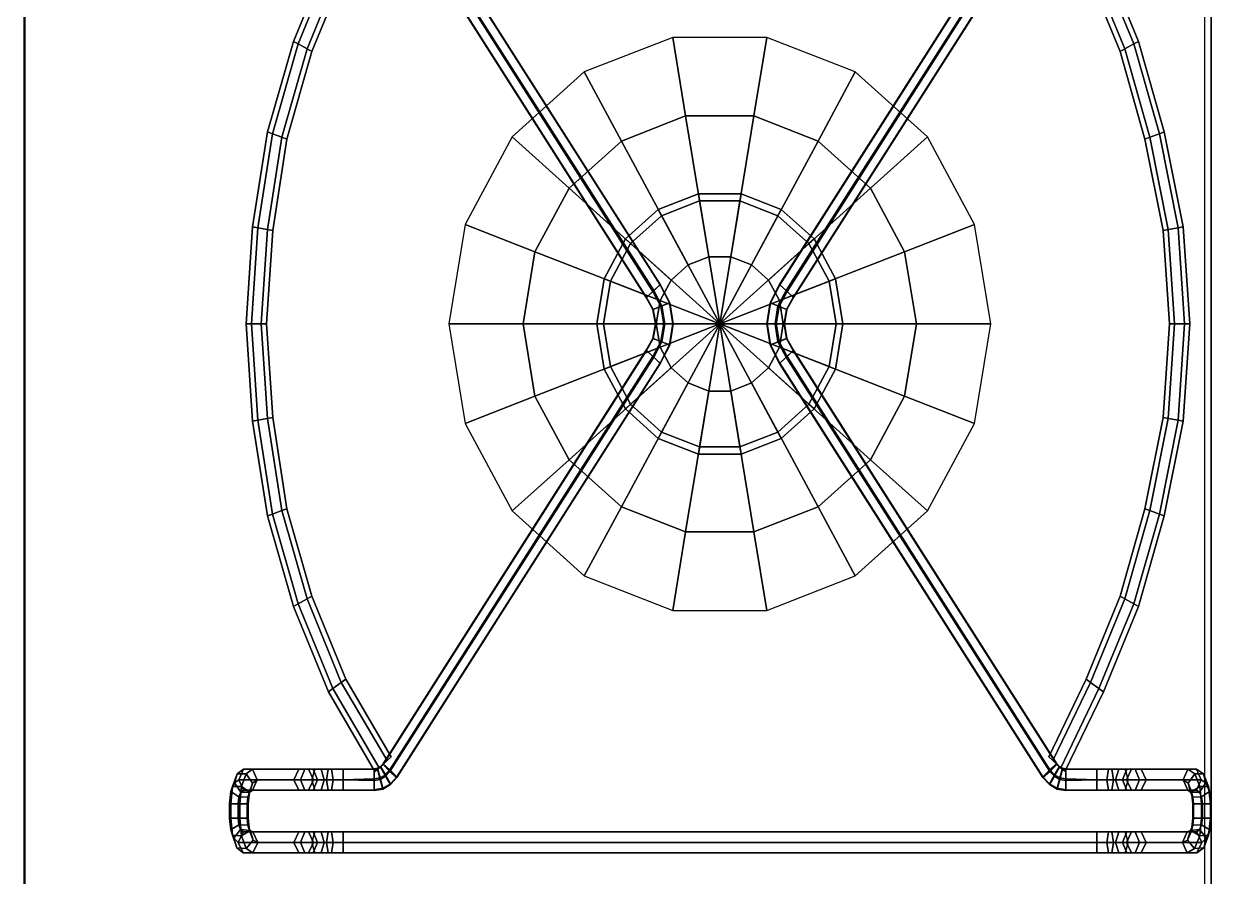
# Model space of a CAD drawing. Extents: x 126968 to 132038, y -1805 to 3860.
# Drawn here: x 129451.51 to 129476.88, y 2818.98 to 2836.94 of the extents above; entities that cross this region are included whole.
import ezdxf

# ---------------------------------------------------------------- set-up
doc = ezdxf.new("R2010")
doc.units = 0
doc.header["$MEASUREMENT"] = 0
doc.layers.get('0').update_dxf_attribs({"linetype": 'CONTINUOUS'})

msp = doc.modelspace()

# ---------------------------------------------------------------- meshes
mesh = msp.add_polyface()
corners = [(129520.072, 2784.392, 1.328), (129520.9, 2784.462, 1.345), (129521.742, 2784.684, 1.402), (129522.529, 2785.066, 1.499), (129523.191, 2785.591, 1.632), (129523.674, 2786.214, 1.79), (129523.955, 2786.88, 1.959), (129524.042, 2787.536, 2.125), (129520.072, 2784.392, 0.53), (129520.9, 2784.462, 0.548), (129521.742, 2784.684, 0.604), (129522.529, 2785.066, 0.701), (129523.191, 2785.591, 0.834), (129523.674, 2786.214, 0.992), (129523.955, 2786.88, 1.162), (129524.042, 2787.536, 1.328), (129524.042, 2843.577, 3.621), (129523.955, 2844.233, 3.621), (129523.674, 2844.899, 3.621), (129523.191, 2845.522, 3.621), (129522.529, 2846.047, 3.621), (129521.742, 2846.429, 3.621), (129520.9, 2846.651, 3.621), (129520.072, 2846.721, 3.621), (129524.042, 2843.577, 2.823), (129523.955, 2844.233, 2.823), (129523.674, 2844.899, 2.823), (129523.191, 2845.522, 2.823), (129522.529, 2846.047, 2.823), (129521.742, 2846.429, 2.823), (129520.9, 2846.651, 2.823), (129520.072, 2846.721, 2.823), (129455.482, 2846.721, 3.621), (129454.654, 2846.651, 3.621), (129453.812, 2846.429, 3.621), (129453.025, 2846.047, 3.621), (129452.363, 2845.522, 3.621), (129451.88, 2844.899, 3.621), (129451.599, 2844.233, 3.621), (129451.512, 2843.577, 3.621), (129455.482, 2846.721, 2.823), (129454.654, 2846.651, 2.823), (129453.812, 2846.429, 2.823), (129453.025, 2846.047, 2.823), (129452.363, 2845.522, 2.823), (129451.88, 2844.899, 2.823), (129451.599, 2844.233, 2.823), (129451.512, 2843.577, 2.823), (129451.512, 2787.536, 1.328), (129451.599, 2786.88, 1.162), (129451.88, 2786.214, 0.992), (129452.363, 2785.591, 0.834), (129453.025, 2785.066, 0.701), (129453.812, 2784.684, 0.604), (129454.654, 2784.462, 0.548), (129455.482, 2784.392, 0.53), (129451.512, 2787.536, 2.125), (129451.599, 2786.88, 1.959), (129451.88, 2786.214, 1.79), (129452.363, 2785.591, 1.632), (129453.025, 2785.066, 1.499), (129453.812, 2784.684, 1.402), (129454.654, 2784.462, 1.345), (129455.482, 2784.392, 1.328), (129524.042, 2787.536, 2.125), (129524.042, 2792.651, 2.859), (129524.042, 2799.457, 3.399), (129524.042, 2807.952, 3.745), (129524.042, 2818.138, 3.898), (129524.042, 2830.012, 3.856), (129524.042, 2843.577, 3.621), (129524.042, 2787.536, 1.328), (129524.042, 2792.651, 2.062), (129524.042, 2799.457, 2.602), (129524.042, 2807.952, 2.948), (129524.042, 2818.138, 3.1), (129524.042, 2830.012, 3.059), (129524.042, 2843.577, 2.823), (129451.512, 2787.536, 2.125), (129451.512, 2792.651, 2.859), (129451.512, 2799.457, 3.399), (129451.512, 2807.952, 3.745), (129451.512, 2818.138, 3.898), (129451.512, 2830.012, 3.856), (129451.512, 2843.577, 3.621), (129451.512, 2787.536, 1.328), (129451.512, 2792.651, 2.062), (129451.512, 2799.457, 2.602), (129451.512, 2807.952, 2.948), (129451.512, 2818.138, 3.1), (129451.512, 2830.012, 3.059), (129451.512, 2843.577, 2.823), (129455.482, 2784.392, 1.328), (129520.072, 2784.392, 1.328), (129455.482, 2784.392, 0.53), (129520.072, 2784.392, 0.53), (129520.072, 2846.721, 3.621), (129455.482, 2846.721, 3.621), (129520.072, 2846.721, 2.823), (129455.482, 2846.721, 2.823)]
mesh.append_faces([[corners[k] for k in face] for face in [(0, 8, 9, 1), (1, 9, 10, 2), (2, 10, 11, 3), (3, 11, 12, 4), (4, 12, 13, 5), (5, 13, 14, 6), (6, 14, 15, 7), (16, 24, 25, 17), (17, 25, 26, 18), (18, 26, 27, 19), (19, 27, 28, 20), (20, 28, 29, 21), (21, 29, 30, 22), (22, 30, 31, 23), (32, 40, 41, 33), (33, 41, 42, 34), (34, 42, 43, 35), (35, 43, 44, 36), (36, 44, 45, 37), (37, 45, 46, 38), (38, 46, 47, 39), (48, 49, 57, 56), (49, 50, 58, 57), (50, 51, 59, 58), (51, 52, 60, 59), (52, 53, 61, 60), (53, 54, 62, 61), (54, 55, 63, 62), (64, 71, 72, 65), (65, 72, 73, 66), (66, 73, 74, 67), (67, 74, 75, 68), (68, 75, 76, 69), (69, 76, 77, 70), (78, 79, 86, 85), (79, 80, 87, 86), (80, 81, 88, 87), (81, 82, 89, 88), (82, 83, 90, 89), (83, 84, 91, 90), (92, 94, 95, 93), (96, 98, 99, 97)]])
mesh = msp.add_polyface()
corners = [(129520.072, 2784.403, 1.328), (129520.898, 2784.471, 1.345), (129521.736, 2784.693, 1.402), (129522.521, 2785.074, 1.499), (129523.181, 2785.597, 1.632), (129523.663, 2786.218, 1.79), (129523.943, 2786.882, 1.959), (129524.03, 2787.536, 2.125), (129520.072, 2784.403, 0.53), (129520.898, 2784.471, 0.548), (129521.736, 2784.693, 0.604), (129522.521, 2785.074, 0.701), (129523.181, 2785.597, 0.834), (129523.663, 2786.218, 0.992), (129523.943, 2786.882, 1.162), (129524.03, 2787.536, 1.328), (129524.03, 2843.577, 3.621), (129523.943, 2844.231, 3.621), (129523.663, 2844.895, 3.621), (129523.181, 2845.516, 3.621), (129522.521, 2846.039, 3.621), (129521.736, 2846.42, 3.621), (129520.898, 2846.642, 3.621), (129520.072, 2846.71, 3.621), (129524.03, 2843.577, 2.823), (129523.943, 2844.231, 2.823), (129523.663, 2844.895, 2.823), (129523.181, 2845.516, 2.823), (129522.521, 2846.039, 2.823), (129521.736, 2846.42, 2.823), (129520.898, 2846.642, 2.823), (129520.072, 2846.71, 2.823), (129455.482, 2846.71, 3.621), (129454.656, 2846.642, 3.621), (129453.818, 2846.42, 3.621), (129453.033, 2846.039, 3.621), (129452.373, 2845.516, 3.621), (129451.891, 2844.895, 3.621), (129451.611, 2844.231, 3.621), (129451.524, 2843.577, 3.621), (129455.482, 2846.71, 2.823), (129454.656, 2846.642, 2.823), (129453.818, 2846.42, 2.823), (129453.033, 2846.039, 2.823), (129452.373, 2845.516, 2.823), (129451.891, 2844.895, 2.823), (129451.611, 2844.231, 2.823), (129451.524, 2843.577, 2.823), (129451.524, 2787.536, 1.328), (129451.611, 2786.882, 1.162), (129451.891, 2786.218, 0.992), (129452.373, 2785.597, 0.834), (129453.033, 2785.074, 0.701), (129453.818, 2784.693, 0.604), (129454.656, 2784.471, 0.548), (129455.482, 2784.403, 0.53), (129451.524, 2787.536, 2.125), (129451.611, 2786.882, 1.959), (129451.891, 2786.218, 1.79), (129452.373, 2785.597, 1.632), (129453.033, 2785.074, 1.499), (129453.818, 2784.693, 1.402), (129454.656, 2784.471, 1.345), (129455.482, 2784.403, 1.328), (129524.03, 2787.536, 2.125), (129524.03, 2792.651, 2.859), (129524.03, 2799.457, 3.399), (129524.03, 2807.952, 3.745), (129524.03, 2818.138, 3.898), (129524.03, 2830.012, 3.856), (129524.03, 2843.577, 3.621), (129524.03, 2787.536, 1.328), (129524.03, 2792.651, 2.062), (129524.03, 2799.457, 2.602), (129524.03, 2807.952, 2.948), (129524.03, 2818.138, 3.1), (129524.03, 2830.012, 3.059), (129524.03, 2843.577, 2.823), (129451.524, 2787.536, 2.125), (129451.524, 2792.651, 2.859), (129451.524, 2799.457, 3.399), (129451.524, 2807.952, 3.745), (129451.524, 2818.138, 3.898), (129451.524, 2830.012, 3.856), (129451.524, 2843.577, 3.621), (129451.524, 2787.536, 1.328), (129451.524, 2792.651, 2.062), (129451.524, 2799.457, 2.602), (129451.524, 2807.952, 2.948), (129451.524, 2818.138, 3.1), (129451.524, 2830.012, 3.059), (129451.524, 2843.577, 2.823), (129455.482, 2784.403, 1.328), (129520.072, 2784.403, 1.328), (129455.482, 2784.403, 0.53), (129520.072, 2784.403, 0.53), (129520.072, 2846.71, 3.621), (129455.482, 2846.71, 3.621), (129520.072, 2846.71, 2.823), (129455.482, 2846.71, 2.823)]
mesh.append_faces([[corners[k] for k in face] for face in [(0, 8, 9, 1), (1, 9, 10, 2), (2, 10, 11, 3), (3, 11, 12, 4), (4, 12, 13, 5), (5, 13, 14, 6), (6, 14, 15, 7), (16, 24, 25, 17), (17, 25, 26, 18), (18, 26, 27, 19), (19, 27, 28, 20), (20, 28, 29, 21), (21, 29, 30, 22), (22, 30, 31, 23), (32, 40, 41, 33), (33, 41, 42, 34), (34, 42, 43, 35), (35, 43, 44, 36), (36, 44, 45, 37), (37, 45, 46, 38), (38, 46, 47, 39), (48, 49, 57, 56), (49, 50, 58, 57), (50, 51, 59, 58), (51, 52, 60, 59), (52, 53, 61, 60), (53, 54, 62, 61), (54, 55, 63, 62), (64, 71, 72, 65), (65, 72, 73, 66), (66, 73, 74, 67), (67, 74, 75, 68), (68, 75, 76, 69), (69, 76, 77, 70), (78, 79, 86, 85), (79, 80, 87, 86), (80, 81, 88, 87), (81, 82, 89, 88), (82, 83, 90, 89), (83, 84, 91, 90), (92, 94, 95, 93), (96, 98, 99, 97)]])
mesh = msp.add_polyface()
corners = [(129478.8, 2840.777, -2.634), (129478.8, 2796.661, -2.634), (129478.727, 2841.484, -2.485), (129478.727, 2841.484, -2.485), (129478.727, 2795.953, -2.485), (129478.727, 2795.953, -2.485), (129477.841, 2842.067, -2.063), (129477.841, 2842.067, -2.063), (129477.841, 2795.371, -2.21), (129477.841, 2795.371, -2.21), (129477.841, 2842.422, -1.444), (129477.841, 2842.422, -1.444), (129477.841, 2795.015, -1.444), (129477.841, 2795.015, -1.444), (129477.182, 2842.422, -1.444), (129477.182, 2842.422, -1.444), (129477.182, 2795.015, -1.444), (129477.182, 2795.015, -1.444), (129477.181, 2842.067, -2.063), (129477.181, 2842.067, -2.063), (129477.181, 2795.371, -2.196), (129477.181, 2795.371, -2.196), (129476.508, 2841.484, -2.485), (129476.508, 2841.484, -2.485), (129476.508, 2795.953, -2.485), (129476.508, 2795.953, -2.485), (129476.367, 2840.777, -2.634), (129476.367, 2796.661, -2.634)]
mesh.append_faces([[corners[k] for k in face] for face in [(14, 16, 13, 11), (26, 27, 25, 23), (1, 0, 2, 4), (22, 24, 20, 18), (5, 3, 7, 9), (19, 21, 17, 15), (8, 6, 10, 12)]])
mesh = msp.add_polyface()
corners = [(129459.071, 2839.904, 1.257), (129464.621, 2831.186, 1.258), (129464.615, 2831.18, 1.51), (129459.071, 2839.888, 1.5), (129464.753, 2831.31, 1.641), (129459.217, 2840.017, 1.641), (129464.904, 2831.452, 1.526), (129459.363, 2840.163, 1.528), (129464.91, 2831.458, 1.274), (129459.363, 2840.178, 1.284), (129464.772, 2831.328, 1.143), (129459.217, 2840.049, 1.144), (129464.814, 2830.626, 1.258), (129464.762, 2830.933, 1.258), (129464.944, 2831.005, 1.143), (129465.006, 2830.626, 1.143), (129464.805, 2830.626, 1.51), (129464.754, 2830.93, 1.51), (129464.982, 2830.626, 1.641), (129464.922, 2830.996, 1.641), (129465.174, 2830.626, 1.526), (129465.104, 2831.069, 1.526), (129465.182, 2830.626, 1.274), (129465.112, 2831.072, 1.274), (129456.188, 2830.626, 1.379), (129456.325, 2832.673, 1.379), (129456.433, 2832.653, 1.161), (129456.297, 2830.626, 1.161), (129456.639, 2832.614, 1.161), (129456.507, 2830.626, 1.161), (129456.747, 2832.594, 1.379), (129456.616, 2830.626, 1.379), (129456.639, 2832.614, 1.596), (129456.507, 2830.626, 1.596), (129456.433, 2832.653, 1.596), (129456.297, 2830.626, 1.596), (129456.325, 2832.673, 1.379), (129456.188, 2830.626, 1.379), (129456.637, 2834.67, 1.379), (129456.741, 2834.631, 1.161), (129456.941, 2834.557, 1.161), (129457.045, 2834.518, 1.379), (129456.941, 2834.557, 1.596), (129456.741, 2834.631, 1.596), (129456.637, 2834.67, 1.379), (129457.182, 2836.577, 1.379), (129457.281, 2836.522, 1.161), (129457.47, 2836.417, 1.161), (129457.569, 2836.362, 1.379), (129457.47, 2836.417, 1.596), (129457.281, 2836.522, 1.596), (129457.182, 2836.577, 1.379), (129457.92, 2838.373, 1.379), (129458.013, 2838.305, 1.161), (129458.191, 2838.175, 1.161), (129458.284, 2838.106, 1.379), (129458.191, 2838.175, 1.596), (129458.013, 2838.305, 1.596), (129457.92, 2838.373, 1.379), (129459.154, 2839.821, 1.161), (129459.241, 2839.742, 1.379), (129459.154, 2839.821, 1.596)]
mesh.append_faces([[corners[k] for k in face] for face in [(0, 1, 2, 3), (3, 2, 4, 5), (5, 4, 6, 7), (7, 6, 8, 9), (9, 8, 10, 11), (11, 10, 1, 0), (12, 13, 14, 15), (13, 1, 10, 14), (16, 17, 13, 12), (17, 2, 1, 13), (18, 19, 17, 16), (19, 4, 2, 17), (20, 21, 19, 18), (21, 6, 4, 19), (22, 23, 21, 20), (23, 8, 6, 21), (15, 14, 23, 22), (14, 10, 8, 23), (24, 25, 26, 27), (27, 26, 28, 29), (29, 28, 30, 31), (31, 30, 32, 33), (33, 32, 34, 35), (35, 34, 36, 37), (25, 38, 39, 26), (26, 39, 40, 28), (28, 40, 41, 30), (30, 41, 42, 32), (32, 42, 43, 34), (34, 43, 44, 36), (38, 45, 46, 39), (39, 46, 47, 40), (40, 47, 48, 41), (41, 48, 49, 42), (42, 49, 50, 43), (43, 50, 51, 44), (45, 52, 53, 46), (46, 53, 54, 47), (47, 54, 55, 48), (48, 55, 56, 49), (49, 56, 57, 50), (50, 57, 58, 51), (54, 59, 60, 55), (55, 60, 61, 56)]])
mesh = msp.add_polyface()
corners = [(129473.261, 2839.904, 1.257), (129473.261, 2839.888, 1.5), (129467.717, 2831.18, 1.51), (129467.71, 2831.186, 1.258), (129473.114, 2840.017, 1.641), (129467.578, 2831.31, 1.641), (129472.968, 2840.163, 1.528), (129467.428, 2831.452, 1.526), (129472.968, 2840.178, 1.284), (129467.421, 2831.458, 1.274), (129473.114, 2840.049, 1.144), (129467.56, 2831.328, 1.143), (129467.518, 2830.626, 1.258), (129467.326, 2830.626, 1.143), (129467.387, 2831.005, 1.143), (129467.57, 2830.933, 1.258), (129467.526, 2830.626, 1.51), (129467.577, 2830.93, 1.51), (129467.35, 2830.626, 1.641), (129467.41, 2830.996, 1.641), (129467.158, 2830.626, 1.526), (129467.228, 2831.069, 1.526), (129467.15, 2830.626, 1.274), (129467.22, 2831.072, 1.274), (129476.058, 2830.626, 1.379), (129475.949, 2830.626, 1.161), (129475.814, 2832.653, 1.161), (129475.922, 2832.673, 1.379), (129475.74, 2830.626, 1.161), (129475.607, 2832.614, 1.161), (129475.63, 2830.626, 1.379), (129475.499, 2832.594, 1.379), (129475.74, 2830.626, 1.596), (129475.607, 2832.614, 1.596), (129475.949, 2830.626, 1.596), (129475.814, 2832.653, 1.596), (129476.058, 2830.626, 1.379), (129475.922, 2832.673, 1.379), (129475.419, 2834.631, 1.161), (129475.523, 2834.67, 1.379), (129475.22, 2834.557, 1.161), (129475.115, 2834.518, 1.379), (129475.22, 2834.557, 1.596), (129475.419, 2834.631, 1.596), (129475.523, 2834.67, 1.379), (129474.88, 2836.522, 1.161), (129474.979, 2836.577, 1.379), (129474.69, 2836.417, 1.161), (129474.591, 2836.362, 1.379), (129474.69, 2836.417, 1.596), (129474.88, 2836.522, 1.596), (129474.979, 2836.577, 1.379), (129474.147, 2838.305, 1.161), (129474.24, 2838.373, 1.379), (129473.969, 2838.175, 1.161), (129473.876, 2838.106, 1.379), (129473.969, 2838.175, 1.596), (129474.147, 2838.305, 1.596), (129474.24, 2838.373, 1.379), (129473.091, 2839.742, 1.379), (129473.178, 2839.821, 1.161), (129473.178, 2839.821, 1.596)]
mesh.append_faces([[corners[k] for k in face] for face in [(0, 1, 2, 3), (1, 4, 5, 2), (4, 6, 7, 5), (6, 8, 9, 7), (8, 10, 11, 9), (10, 0, 3, 11), (12, 13, 14, 15), (15, 14, 11, 3), (16, 12, 15, 17), (17, 15, 3, 2), (18, 16, 17, 19), (19, 17, 2, 5), (20, 18, 19, 21), (21, 19, 5, 7), (22, 20, 21, 23), (23, 21, 7, 9), (13, 22, 23, 14), (14, 23, 9, 11), (24, 25, 26, 27), (25, 28, 29, 26), (28, 30, 31, 29), (30, 32, 33, 31), (32, 34, 35, 33), (34, 36, 37, 35), (27, 26, 38, 39), (26, 29, 40, 38), (29, 31, 41, 40), (31, 33, 42, 41), (33, 35, 43, 42), (35, 37, 44, 43), (39, 38, 45, 46), (38, 40, 47, 45), (40, 41, 48, 47), (41, 42, 49, 48), (42, 43, 50, 49), (43, 44, 51, 50), (46, 45, 52, 53), (45, 47, 54, 52), (47, 48, 55, 54), (48, 49, 56, 55), (49, 50, 57, 56), (50, 51, 58, 57), (54, 55, 59, 60), (55, 56, 61, 59)]])
mesh = msp.add_polyface()
corners = [(129468.612, 2830.626, -0.197), (129468.612, 2830.626, -0.946), (129468.464, 2831.526, -0.197), (129468.464, 2831.526, -0.946), (129468.464, 2829.727, -0.197), (129468.464, 2829.727, -0.946), (129468.039, 2832.317, -0.197), (129468.039, 2832.317, -0.946), (129468.039, 2828.936, -0.197), (129468.039, 2828.936, -0.946), (129467.387, 2832.904, -0.197), (129467.387, 2832.904, -0.946), (129467.387, 2828.348, -0.197), (129467.387, 2828.348, -0.946), (129466.587, 2833.216, -0.197), (129466.587, 2833.216, -0.946), (129466.587, 2828.036, -0.197), (129466.587, 2828.036, -0.946), (129465.736, 2833.216, -0.197), (129465.736, 2833.216, -0.946), (129465.736, 2828.036, -0.197), (129465.736, 2828.036, -0.946), (129464.937, 2832.904, -0.197), (129464.937, 2832.904, -0.946), (129464.937, 2828.348, -0.197), (129464.937, 2828.348, -0.946), (129464.285, 2832.317, -0.197), (129464.285, 2832.317, -0.946), (129464.285, 2828.936, -0.197), (129464.285, 2828.936, -0.946), (129463.86, 2831.526, -0.197), (129463.86, 2831.526, -0.946), (129463.86, 2829.727, -0.197), (129463.86, 2829.727, -0.946), (129463.712, 2830.626, -0.197), (129463.712, 2830.626, -0.946), (129471.869, 2830.626, -2.629), (129471.525, 2832.721, -2.629), (129471.525, 2828.531, -2.629), (129470.534, 2834.564, -2.629), (129470.534, 2826.688, -2.629), (129470.305, 2830.626, -1.381), (129470.055, 2832.147, -1.381), (129470.055, 2829.105, -1.381), (129469.336, 2833.485, -1.381), (129469.336, 2827.767, -1.381), (129469.015, 2835.932, -2.629), (129469.015, 2825.321, -2.629), (129468.234, 2834.478, -1.381), (129468.234, 2826.774, -1.381), (129467.499, 2830.626, -1.195), (129467.418, 2831.117, -1.195), (129467.418, 2830.135, -1.195), (129467.186, 2831.549, -1.195), (129467.186, 2829.703, -1.195), (129467.153, 2836.659, -2.629), (129467.153, 2824.593, -2.629), (129466.881, 2835.006, -1.381), (129466.881, 2826.246, -1.381), (129466.83, 2831.869, -1.195), (129466.83, 2829.383, -1.195), (129466.394, 2832.04, -1.195), (129466.394, 2829.212, -1.195), (129465.93, 2832.04, -1.195), (129465.93, 2829.212, -1.195), (129465.493, 2831.869, -1.195), (129465.493, 2829.383, -1.195), (129465.442, 2835.006, -1.381), (129465.442, 2826.246, -1.381), (129465.171, 2836.659, -2.629), (129465.171, 2824.593, -2.629), (129465.138, 2831.549, -1.195), (129465.138, 2829.703, -1.195), (129464.905, 2831.117, -1.195), (129464.905, 2830.135, -1.195), (129464.825, 2830.626, -1.195), (129464.09, 2834.478, -1.381), (129464.09, 2826.774, -1.381), (129463.308, 2835.932, -2.629), (129463.308, 2825.321, -2.629), (129462.988, 2833.485, -1.381), (129462.988, 2827.767, -1.381), (129462.268, 2832.147, -1.381), (129462.268, 2829.105, -1.381), (129462.018, 2830.626, -1.381), (129461.79, 2834.564, -2.629), (129461.79, 2826.688, -2.629), (129460.799, 2832.721, -2.629), (129460.799, 2828.531, -2.629), (129460.455, 2830.626, -2.629), (129468.612, 2830.626, -0.946), (129468.464, 2831.526, -0.946), (129468.464, 2829.727, -0.946), (129468.039, 2832.317, -0.946), (129468.039, 2828.936, -0.946), (129467.499, 2830.626, -0.946), (129467.418, 2831.117, -0.946), (129467.418, 2830.135, -0.946), (129467.387, 2832.904, -0.946), (129467.387, 2828.348, -0.946), (129467.186, 2831.549, -0.946), (129467.186, 2829.703, -0.946), (129466.83, 2831.869, -0.946), (129466.83, 2829.383, -0.946), (129466.587, 2833.216, -0.946), (129466.587, 2828.036, -0.946), (129466.394, 2832.04, -0.946), (129466.394, 2829.212, -0.946), (129465.93, 2832.04, -0.946), (129465.93, 2829.212, -0.946), (129465.736, 2833.216, -0.946), (129465.736, 2828.036, -0.946), (129465.493, 2831.869, -0.946), (129465.493, 2829.383, -0.946), (129465.138, 2831.549, -0.946), (129465.138, 2829.703, -0.946), (129464.937, 2832.904, -0.946), (129464.937, 2828.348, -0.946), (129464.905, 2831.117, -0.946), (129464.905, 2830.135, -0.946), (129464.825, 2830.626, -0.946), (129464.285, 2832.317, -0.946), (129464.285, 2828.936, -0.946), (129463.86, 2831.526, -0.946), (129463.86, 2829.727, -0.946), (129463.712, 2830.626, -0.946), (129467.499, 2830.626, -0.946), (129467.499, 2830.626, -1.195), (129467.418, 2831.117, -0.946), (129467.418, 2831.117, -1.195), (129467.418, 2830.135, -0.946), (129467.418, 2830.135, -1.195), (129467.186, 2831.549, -0.946), (129467.186, 2831.549, -1.195), (129467.186, 2829.703, -0.946), (129467.186, 2829.703, -1.195), (129466.83, 2831.869, -0.946), (129466.83, 2831.869, -1.195), (129466.83, 2829.383, -0.946), (129466.83, 2829.383, -1.195), (129466.394, 2832.04, -0.946), (129466.394, 2832.04, -1.195), (129466.394, 2829.212, -0.946), (129466.394, 2829.212, -1.195), (129465.93, 2832.04, -0.946), (129465.93, 2832.04, -1.195), (129465.93, 2829.212, -0.946), (129465.93, 2829.212, -1.195), (129465.493, 2831.869, -0.946), (129465.493, 2831.869, -1.195), (129465.493, 2829.383, -0.946), (129465.493, 2829.383, -1.195), (129465.138, 2831.549, -0.946), (129465.138, 2831.549, -1.195), (129465.138, 2829.703, -0.946), (129465.138, 2829.703, -1.195), (129464.905, 2831.117, -0.946), (129464.905, 2831.117, -1.195), (129464.905, 2830.135, -0.946), (129464.905, 2830.135, -1.195), (129464.825, 2830.626, -0.946), (129464.825, 2830.626, -1.195)]
mesh.append_faces([[corners[k] for k in face] for face in [(1, 3, 2, 0), (3, 7, 6, 2), (7, 11, 10, 6), (11, 15, 14, 10), (15, 19, 18, 14), (19, 23, 22, 18), (23, 27, 26, 22), (27, 31, 30, 26), (31, 35, 34, 30), (35, 33, 32, 34), (33, 29, 28, 32), (29, 25, 24, 28), (25, 21, 20, 24), (21, 17, 16, 20), (17, 13, 12, 16), (13, 9, 8, 12), (9, 5, 4, 8), (5, 1, 0, 4), (36, 37, 42, 41), (37, 39, 44, 42), (39, 46, 48, 44), (46, 55, 57, 48), (55, 69, 67, 57), (69, 78, 76, 67), (78, 85, 80, 76), (85, 87, 82, 80), (87, 89, 84, 82), (89, 88, 83, 84), (88, 86, 81, 83), (86, 79, 77, 81), (79, 70, 68, 77), (70, 56, 58, 68), (56, 47, 49, 58), (47, 40, 45, 49), (40, 38, 43, 45), (38, 36, 41, 43), (41, 42, 51, 50), (42, 44, 53, 51), (44, 48, 59, 53), (48, 57, 61, 59), (57, 67, 63, 61), (67, 76, 65, 63), (76, 80, 71, 65), (80, 82, 73, 71), (82, 84, 75, 73), (84, 83, 74, 75), (83, 81, 72, 74), (81, 77, 66, 72), (77, 68, 64, 66), (68, 58, 62, 64), (58, 49, 60, 62), (49, 45, 54, 60), (45, 43, 52, 54), (43, 41, 50, 52), (95, 96, 91, 90), (96, 100, 93, 91), (100, 102, 98, 93), (102, 106, 104, 98), (106, 108, 110, 104), (108, 112, 116, 110), (112, 114, 121, 116), (114, 118, 123, 121), (118, 120, 125, 123), (120, 119, 124, 125), (119, 115, 122, 124), (115, 113, 117, 122), (113, 109, 111, 117), (109, 107, 105, 111), (107, 103, 99, 105), (103, 101, 94, 99), (101, 97, 92, 94), (97, 95, 90, 92), (127, 129, 128, 126), (129, 133, 132, 128), (133, 137, 136, 132), (137, 141, 140, 136), (141, 145, 144, 140), (145, 149, 148, 144), (149, 153, 152, 148), (153, 157, 156, 152), (157, 161, 160, 156), (161, 159, 158, 160), (159, 155, 154, 158), (155, 151, 150, 154), (151, 147, 146, 150), (147, 143, 142, 146), (143, 139, 138, 142), (139, 135, 134, 138), (135, 131, 130, 134), (131, 127, 126, 130)]])
mesh = msp.add_polyface()
corners = [(129468.754, 2830.626, 0.008), (129468.598, 2831.578, 0.008), (129468.598, 2829.674, 0.008), (129468.147, 2832.415, 0.008), (129468.147, 2828.837, 0.008), (129467.458, 2833.036, 0.008), (129467.458, 2828.216, 0.008), (129466.612, 2833.366, 0.008), (129466.612, 2827.886, 0.008), (129466.162, 2830.626, 0.008), (129465.712, 2833.366, 0.008), (129465.712, 2827.886, 0.008), (129464.866, 2833.036, 0.008), (129464.866, 2828.216, 0.008), (129464.176, 2832.415, 0.008), (129464.176, 2828.837, 0.008), (129463.726, 2831.578, 0.008), (129463.726, 2829.674, 0.008), (129463.57, 2830.626, 0.008), (129468.754, 2830.626, 0.008), (129468.754, 2830.626, -0.197), (129468.598, 2831.578, 0.008), (129468.598, 2831.578, -0.197), (129468.598, 2829.674, 0.008), (129468.598, 2829.674, -0.197), (129468.147, 2832.415, 0.008), (129468.147, 2832.415, -0.197), (129468.147, 2828.837, 0.008), (129468.147, 2828.837, -0.197), (129467.458, 2833.036, 0.008), (129467.458, 2833.036, -0.197), (129467.458, 2828.216, 0.008), (129467.458, 2828.216, -0.197), (129466.612, 2833.366, 0.008), (129466.612, 2833.366, -0.197), (129466.612, 2827.886, 0.008), (129466.612, 2827.886, -0.197), (129465.712, 2833.366, 0.008), (129465.712, 2833.366, -0.197), (129465.712, 2827.886, 0.008), (129465.712, 2827.886, -0.197), (129464.866, 2833.036, 0.008), (129464.866, 2833.036, -0.197), (129464.866, 2828.216, 0.008), (129464.866, 2828.216, -0.197), (129464.176, 2832.415, 0.008), (129464.176, 2832.415, -0.197), (129464.176, 2828.837, 0.008), (129464.176, 2828.837, -0.197), (129463.726, 2831.578, 0.008), (129463.726, 2831.578, -0.197), (129463.726, 2829.674, 0.008), (129463.726, 2829.674, -0.197), (129463.57, 2830.626, 0.008), (129463.57, 2830.626, -0.197), (129468.754, 2830.626, -0.197), (129468.612, 2830.626, -0.197), (129468.598, 2831.578, -0.197), (129468.598, 2829.674, -0.197), (129468.464, 2831.526, -0.197), (129468.464, 2829.727, -0.197), (129468.147, 2832.415, -0.197), (129468.147, 2828.837, -0.197), (129468.039, 2832.317, -0.197), (129468.039, 2828.936, -0.197), (129467.458, 2833.036, -0.197), (129467.458, 2828.216, -0.197), (129467.387, 2832.904, -0.197), (129467.387, 2828.348, -0.197), (129466.612, 2833.366, -0.197), (129466.612, 2827.886, -0.197), (129466.587, 2833.216, -0.197), (129466.587, 2828.036, -0.197), (129465.736, 2833.216, -0.197), (129465.736, 2828.036, -0.197), (129465.712, 2833.366, -0.197), (129465.712, 2827.886, -0.197), (129464.937, 2832.904, -0.197), (129464.937, 2828.348, -0.197), (129464.866, 2833.036, -0.197), (129464.866, 2828.216, -0.197), (129464.285, 2832.317, -0.197), (129464.285, 2828.936, -0.197), (129464.176, 2832.415, -0.197), (129464.176, 2828.837, -0.197), (129463.86, 2831.526, -0.197), (129463.86, 2829.727, -0.197), (129463.726, 2831.578, -0.197), (129463.726, 2829.674, -0.197), (129463.712, 2830.626, -0.197), (129463.57, 2830.626, -0.197)]
mesh.append_faces([[corners[k] for k in face] for face in [(0, 1, 9, 9), (1, 3, 9, 9), (3, 5, 9, 9), (5, 7, 9, 9), (7, 10, 9, 9), (10, 12, 9, 9), (12, 14, 9, 9), (14, 16, 9, 9), (16, 18, 9, 9), (18, 17, 9, 9), (17, 15, 9, 9), (15, 13, 9, 9), (13, 11, 9, 9), (11, 8, 9, 9), (8, 6, 9, 9), (6, 4, 9, 9), (4, 2, 9, 9), (2, 0, 9, 9), (20, 22, 21, 19), (22, 26, 25, 21), (26, 30, 29, 25), (30, 34, 33, 29), (34, 38, 37, 33), (38, 42, 41, 37), (42, 46, 45, 41), (46, 50, 49, 45), (50, 54, 53, 49), (54, 52, 51, 53), (52, 48, 47, 51), (48, 44, 43, 47), (44, 40, 39, 43), (40, 36, 35, 39), (36, 32, 31, 35), (32, 28, 27, 31), (28, 24, 23, 27), (24, 20, 19, 23), (56, 59, 57, 55), (59, 63, 61, 57), (63, 67, 65, 61), (67, 71, 69, 65), (71, 73, 75, 69), (73, 77, 79, 75), (77, 81, 83, 79), (81, 85, 87, 83), (85, 89, 90, 87), (89, 86, 88, 90), (86, 82, 84, 88), (82, 78, 80, 84), (78, 74, 76, 80), (74, 72, 70, 76), (72, 68, 66, 70), (68, 64, 62, 66), (64, 60, 58, 62), (60, 56, 55, 58)]])
mesh = msp.add_polyface()
corners = [(129459.071, 2821.348, 1.257), (129459.071, 2821.364, 1.5), (129464.615, 2830.072, 1.51), (129464.621, 2830.066, 1.258), (129459.217, 2821.235, 1.641), (129464.753, 2829.942, 1.641), (129459.363, 2821.089, 1.528), (129464.904, 2829.8, 1.526), (129459.363, 2821.074, 1.284), (129464.91, 2829.794, 1.274), (129459.217, 2821.203, 1.144), (129464.772, 2829.924, 1.143), (129464.762, 2830.319, 1.258), (129464.944, 2830.247, 1.143), (129464.814, 2830.626, 1.258), (129465.006, 2830.626, 1.143), (129464.754, 2830.322, 1.51), (129464.805, 2830.626, 1.51), (129464.922, 2830.256, 1.641), (129464.982, 2830.626, 1.641), (129465.104, 2830.183, 1.526), (129465.174, 2830.626, 1.526), (129465.112, 2830.18, 1.274), (129465.182, 2830.626, 1.274), (129459.154, 2821.431, 1.161), (129458.191, 2823.077, 1.161), (129458.284, 2823.146, 1.379), (129459.241, 2821.51, 1.379), (129458.191, 2823.077, 1.596), (129459.154, 2821.431, 1.596), (129458.013, 2822.947, 1.596), (129458.988, 2821.28, 1.596), (129457.92, 2822.879, 1.379), (129457.182, 2824.675, 1.379), (129457.281, 2824.73, 1.161), (129458.013, 2822.947, 1.161), (129457.47, 2824.835, 1.161), (129457.569, 2824.89, 1.379), (129457.47, 2824.835, 1.596), (129457.281, 2824.73, 1.596), (129457.182, 2824.675, 1.379), (129457.92, 2822.879, 1.379), (129456.637, 2826.582, 1.379), (129456.741, 2826.621, 1.161), (129456.941, 2826.695, 1.161), (129457.045, 2826.734, 1.379), (129456.941, 2826.695, 1.596), (129456.741, 2826.621, 1.596), (129456.637, 2826.582, 1.379), (129456.325, 2828.579, 1.379), (129456.433, 2828.599, 1.161), (129456.639, 2828.638, 1.161), (129456.747, 2828.658, 1.379), (129456.639, 2828.638, 1.596), (129456.433, 2828.599, 1.596), (129456.325, 2828.579, 1.379), (129456.188, 2830.626, 1.379), (129456.297, 2830.626, 1.161), (129456.507, 2830.626, 1.161), (129456.616, 2830.626, 1.379), (129456.507, 2830.626, 1.596), (129456.297, 2830.626, 1.596), (129456.188, 2830.626, 1.379)]
mesh.append_faces([[corners[k] for k in face] for face in [(0, 1, 2, 3), (1, 4, 5, 2), (4, 6, 7, 5), (6, 8, 9, 7), (8, 10, 11, 9), (10, 0, 3, 11), (3, 12, 13, 11), (12, 14, 15, 13), (2, 16, 12, 3), (16, 17, 14, 12), (5, 18, 16, 2), (18, 19, 17, 16), (7, 20, 18, 5), (20, 21, 19, 18), (9, 22, 20, 7), (22, 23, 21, 20), (11, 13, 22, 9), (13, 15, 23, 22), (24, 25, 26, 27), (27, 26, 28, 29), (29, 28, 30, 31), (32, 33, 34, 35), (35, 34, 36, 25), (25, 36, 37, 26), (26, 37, 38, 28), (28, 38, 39, 30), (30, 39, 40, 41), (33, 42, 43, 34), (34, 43, 44, 36), (36, 44, 45, 37), (37, 45, 46, 38), (38, 46, 47, 39), (39, 47, 48, 40), (42, 49, 50, 43), (43, 50, 51, 44), (44, 51, 52, 45), (45, 52, 53, 46), (46, 53, 54, 47), (47, 54, 55, 48), (49, 56, 57, 50), (50, 57, 58, 51), (51, 58, 59, 52), (52, 59, 60, 53), (53, 60, 61, 54), (54, 61, 62, 55)]])
mesh = msp.add_polyface()
corners = [(129473.261, 2821.348, 1.257), (129467.71, 2830.066, 1.258), (129467.717, 2830.072, 1.51), (129473.261, 2821.364, 1.5), (129467.578, 2829.942, 1.641), (129473.114, 2821.235, 1.641), (129467.428, 2829.8, 1.526), (129472.968, 2821.089, 1.528), (129467.421, 2829.794, 1.274), (129472.968, 2821.074, 1.284), (129467.56, 2829.924, 1.143), (129473.114, 2821.203, 1.144), (129467.387, 2830.247, 1.143), (129467.57, 2830.319, 1.258), (129467.326, 2830.626, 1.143), (129467.518, 2830.626, 1.258), (129467.577, 2830.322, 1.51), (129467.526, 2830.626, 1.51), (129467.41, 2830.256, 1.641), (129467.35, 2830.626, 1.641), (129467.228, 2830.183, 1.526), (129467.158, 2830.626, 1.526), (129467.22, 2830.18, 1.274), (129467.15, 2830.626, 1.274), (129473.178, 2821.431, 1.161), (129473.091, 2821.51, 1.379), (129473.876, 2823.146, 1.379), (129473.969, 2823.077, 1.161), (129473.178, 2821.431, 1.596), (129473.969, 2823.077, 1.596), (129473.344, 2821.28, 1.596), (129474.147, 2822.947, 1.596), (129474.24, 2822.879, 1.379), (129474.147, 2822.947, 1.161), (129474.88, 2824.73, 1.161), (129474.979, 2824.675, 1.379), (129474.69, 2824.835, 1.161), (129474.591, 2824.89, 1.379), (129474.69, 2824.835, 1.596), (129474.88, 2824.73, 1.596), (129474.24, 2822.879, 1.379), (129474.979, 2824.675, 1.379), (129475.419, 2826.621, 1.161), (129475.523, 2826.582, 1.379), (129475.22, 2826.695, 1.161), (129475.115, 2826.734, 1.379), (129475.22, 2826.695, 1.596), (129475.419, 2826.621, 1.596), (129475.523, 2826.582, 1.379), (129475.814, 2828.599, 1.161), (129475.922, 2828.579, 1.379), (129475.607, 2828.638, 1.161), (129475.499, 2828.658, 1.379), (129475.607, 2828.638, 1.596), (129475.814, 2828.599, 1.596), (129475.922, 2828.579, 1.379), (129475.949, 2830.626, 1.161), (129476.058, 2830.626, 1.379), (129475.74, 2830.626, 1.161), (129475.63, 2830.626, 1.379), (129475.74, 2830.626, 1.596), (129475.949, 2830.626, 1.596), (129476.058, 2830.626, 1.379)]
mesh.append_faces([[corners[k] for k in face] for face in [(0, 1, 2, 3), (3, 2, 4, 5), (5, 4, 6, 7), (7, 6, 8, 9), (9, 8, 10, 11), (11, 10, 1, 0), (1, 10, 12, 13), (13, 12, 14, 15), (2, 1, 13, 16), (16, 13, 15, 17), (4, 2, 16, 18), (18, 16, 17, 19), (6, 4, 18, 20), (20, 18, 19, 21), (8, 6, 20, 22), (22, 20, 21, 23), (10, 8, 22, 12), (12, 22, 23, 14), (24, 25, 26, 27), (25, 28, 29, 26), (28, 30, 31, 29), (32, 33, 34, 35), (33, 27, 36, 34), (27, 26, 37, 36), (26, 29, 38, 37), (29, 31, 39, 38), (31, 40, 41, 39), (35, 34, 42, 43), (34, 36, 44, 42), (36, 37, 45, 44), (37, 38, 46, 45), (38, 39, 47, 46), (39, 41, 48, 47), (43, 42, 49, 50), (42, 44, 51, 49), (44, 45, 52, 51), (45, 46, 53, 52), (46, 47, 54, 53), (47, 48, 55, 54), (50, 49, 56, 57), (49, 51, 58, 56), (51, 52, 59, 58), (52, 53, 60, 59), (53, 54, 61, 60), (54, 55, 62, 61)]])
mesh = msp.add_polyface()
corners = [(129456.036, 2821.027, -1.855), (129456.133, 2821.248, -1.912), (129455.998, 2821.152, -2.234), (129455.939, 2820.962, -2.079), (129456.321, 2821.248, -2.021), (129456.185, 2821.15, -2.341), (129456.418, 2821.027, -2.078), (129456.323, 2820.957, -2.299), (129455.899, 2820.886, -2.472), (129455.867, 2820.778, -2.247), (129456.089, 2820.882, -2.575), (129456.255, 2820.77, -2.458), (129458.233, 2821.027, 1.143), (129458.233, 2821.248, 1.27), (129458.882, 2821.24, 1.257), (129458.882, 2821.011, 1.144), (129458.233, 2821.248, 1.514), (129458.882, 2821.256, 1.5), (129458.233, 2821.027, 1.641), (129458.882, 2821.043, 1.641), (129458.233, 2820.806, 1.514), (129458.882, 2820.814, 1.528), (129457.191, 2821.027, 0.679), (129457.298, 2821.248, 0.65), (129457.501, 2821.248, 0.595), (129457.608, 2821.027, 0.566), (129458.022, 2821.027, 1.101), (129457.986, 2821.248, 1.222), (129457.917, 2821.248, 1.452), (129457.881, 2821.027, 1.572), (129457.834, 2821.027, 0.981), (129457.766, 2821.248, 1.081), (129457.636, 2821.248, 1.272), (129457.568, 2821.027, 1.372), (129457.691, 2821.027, 0.796), (129457.598, 2821.248, 0.864), (129457.422, 2821.248, 0.994), (129457.329, 2821.027, 1.063), (129459.009, 2821.066, 1.641), (129458.954, 2821.268, 1.5), (129458.882, 2821.256, 1.5), (129458.954, 2821.253, 1.257), (129458.882, 2821.24, 1.257), (129459.009, 2821.034, 1.144), (129458.882, 2821.011, 1.144), (129459.064, 2820.831, 1.284), (129458.882, 2820.799, 1.284), (129459.064, 2820.847, 1.528), (129459.124, 2821.132, 1.641), (129459.018, 2821.306, 1.5), (129459.018, 2821.29, 1.257), (129459.124, 2821.1, 1.144), (129459.229, 2820.926, 1.284), (129459.229, 2820.941, 1.528), (129459.217, 2821.235, 1.641), (129459.071, 2821.364, 1.5), (129459.071, 2821.348, 1.257), (129459.217, 2821.203, 1.144), (129459.363, 2821.074, 1.284), (129459.363, 2821.089, 1.528), (129458.901, 2821.202, 1.379), (129457.92, 2822.879, 1.379), (129458.013, 2822.947, 1.161), (129458.988, 2821.28, 1.161), (129458.191, 2823.077, 1.161), (129459.154, 2821.431, 1.161), (129458.988, 2821.28, 1.596), (129458.013, 2822.947, 1.596), (129457.92, 2822.879, 1.379), (129458.901, 2821.202, 1.379)]
mesh.append_faces([[corners[k] for k in face] for face in [(0, 1, 2, 3), (1, 4, 5, 2), (4, 6, 7, 5), (3, 2, 8, 9), (2, 5, 10, 8), (5, 7, 11, 10), (12, 13, 14, 15), (13, 16, 17, 14), (16, 18, 19, 17), (18, 20, 21, 19), (0, 22, 23, 1), (1, 23, 24, 4), (4, 24, 25, 6), (12, 26, 27, 13), (13, 27, 28, 16), (16, 28, 29, 18), (26, 30, 31, 27), (27, 31, 32, 28), (28, 32, 33, 29), (30, 34, 35, 31), (31, 35, 36, 32), (32, 36, 37, 33), (34, 25, 24, 35), (35, 24, 23, 36), (36, 23, 22, 37), (19, 38, 39, 40), (40, 39, 41, 42), (42, 41, 43, 44), (44, 43, 45, 46), (21, 47, 38, 19), (38, 48, 49, 39), (39, 49, 50, 41), (41, 50, 51, 43), (43, 51, 52, 45), (47, 53, 48, 38), (48, 54, 55, 49), (49, 55, 56, 50), (50, 56, 57, 51), (51, 57, 58, 52), (52, 58, 59, 53), (53, 59, 54, 48), (60, 61, 62, 63), (63, 62, 64, 65), (66, 67, 68, 69)]])
mesh = msp.add_polyface()
corners = [(129476.297, 2821.027, -1.839), (129476.401, 2820.962, -2.059), (129476.348, 2821.152, -2.216), (129476.201, 2821.248, -1.901), (129476.164, 2821.15, -2.333), (129476.018, 2821.248, -2.019), (129476.025, 2820.957, -2.297), (129475.922, 2821.027, -2.08), (129476.478, 2820.778, -2.223), (129476.454, 2820.886, -2.449), (129476.269, 2820.882, -2.562), (129476.099, 2820.77, -2.452), (129474.099, 2821.027, 1.143), (129473.45, 2821.011, 1.144), (129473.45, 2821.24, 1.257), (129474.099, 2821.248, 1.27), (129473.45, 2821.256, 1.5), (129474.099, 2821.248, 1.514), (129473.45, 2821.043, 1.641), (129474.099, 2821.027, 1.641), (129473.45, 2820.814, 1.528), (129474.099, 2820.806, 1.514), (129475.034, 2821.248, 0.65), (129475.141, 2821.027, 0.679), (129474.83, 2821.248, 0.595), (129474.724, 2821.027, 0.566), (129474.346, 2821.248, 1.222), (129474.31, 2821.027, 1.101), (129474.415, 2821.248, 1.452), (129474.451, 2821.027, 1.572), (129474.566, 2821.248, 1.081), (129474.498, 2821.027, 0.981), (129474.696, 2821.248, 1.272), (129474.764, 2821.027, 1.372), (129474.733, 2821.248, 0.864), (129474.641, 2821.027, 0.796), (129474.91, 2821.248, 0.994), (129475.003, 2821.027, 1.063), (129473.45, 2821.256, 1.5), (129473.378, 2821.268, 1.5), (129473.323, 2821.066, 1.641), (129473.45, 2821.24, 1.257), (129473.378, 2821.253, 1.257), (129473.45, 2821.011, 1.144), (129473.323, 2821.034, 1.144), (129473.45, 2820.799, 1.284), (129473.268, 2820.831, 1.284), (129473.268, 2820.847, 1.528), (129473.313, 2821.306, 1.5), (129473.208, 2821.132, 1.641), (129473.313, 2821.29, 1.257), (129473.208, 2821.1, 1.144), (129473.103, 2820.926, 1.284), (129473.103, 2820.941, 1.528), (129473.261, 2821.364, 1.5), (129473.114, 2821.235, 1.641), (129473.261, 2821.348, 1.257), (129473.114, 2821.203, 1.144), (129472.968, 2821.074, 1.284), (129472.968, 2821.089, 1.528), (129473.43, 2821.202, 1.379), (129473.344, 2821.28, 1.161), (129474.147, 2822.947, 1.161), (129474.24, 2822.879, 1.379), (129473.178, 2821.431, 1.161), (129473.969, 2823.077, 1.161), (129473.344, 2821.28, 1.596), (129473.43, 2821.202, 1.379), (129474.24, 2822.879, 1.379), (129474.147, 2822.947, 1.596)]
mesh.append_faces([[corners[k] for k in face] for face in [(0, 1, 2, 3), (3, 2, 4, 5), (5, 4, 6, 7), (1, 8, 9, 2), (2, 9, 10, 4), (4, 10, 11, 6), (12, 13, 14, 15), (15, 14, 16, 17), (17, 16, 18, 19), (19, 18, 20, 21), (0, 3, 22, 23), (3, 5, 24, 22), (5, 7, 25, 24), (12, 15, 26, 27), (15, 17, 28, 26), (17, 19, 29, 28), (27, 26, 30, 31), (26, 28, 32, 30), (28, 29, 33, 32), (31, 30, 34, 35), (30, 32, 36, 34), (32, 33, 37, 36), (35, 34, 24, 25), (34, 36, 22, 24), (36, 37, 23, 22), (18, 38, 39, 40), (38, 41, 42, 39), (41, 43, 44, 42), (43, 45, 46, 44), (20, 18, 40, 47), (40, 39, 48, 49), (39, 42, 50, 48), (42, 44, 51, 50), (44, 46, 52, 51), (47, 40, 49, 53), (49, 48, 54, 55), (48, 50, 56, 54), (50, 51, 57, 56), (51, 52, 58, 57), (52, 53, 59, 58), (53, 49, 55, 59), (60, 61, 62, 63), (61, 64, 65, 62), (66, 67, 68, 69)]])
mesh = msp.add_polyface()
corners = [(129456.418, 2821.027, -2.078), (129456.321, 2820.806, -2.021), (129456.265, 2820.767, -2.145), (129456.323, 2820.957, -2.299), (129456.133, 2820.806, -1.912), (129456.077, 2820.769, -2.037), (129456.036, 2821.027, -1.855), (129455.939, 2820.962, -2.079), (129456.223, 2820.661, -2.233), (129456.255, 2820.77, -2.458), (129456.034, 2820.665, -2.13), (129455.867, 2820.778, -2.247), (129455.899, 2820.886, -2.472), (129455.864, 2820.52, -2.561), (129455.84, 2820.52, -2.31), (129456.089, 2820.882, -2.575), (129456.055, 2820.52, -2.66), (129456.231, 2820.52, -2.514), (129456.208, 2820.52, -2.264), (129456.017, 2820.52, -2.164), (129456.231, 2820.216, -2.514), (129456.055, 2820.216, -2.66), (129455.864, 2820.216, -2.561), (129455.84, 2820.216, -2.31), (129456.017, 2820.216, -2.164), (129456.208, 2820.216, -2.264), (129457.501, 2819.93, 0.595), (129456.329, 2819.93, -1.995), (129456.125, 2819.93, -1.938), (129457.298, 2819.93, 0.65), (129456.019, 2819.709, -1.909), (129457.191, 2819.709, 0.679), (129456.125, 2819.488, -1.938), (129457.298, 2819.488, 0.65), (129456.329, 2819.488, -1.995), (129457.501, 2819.488, 0.595), (129456.435, 2819.709, -2.024), (129457.608, 2819.709, 0.566), (129457.608, 2821.027, 0.566), (129457.501, 2820.806, 0.595), (129457.298, 2820.806, 0.65), (129457.191, 2821.027, 0.679), (129456.333, 2819.758, -2.265), (129456.27, 2819.959, -2.128), (129456.072, 2819.978, -2.054), (129455.929, 2819.796, -2.114), (129455.993, 2819.595, -2.251), (129456.19, 2819.576, -2.324), (129456.257, 2819.954, -2.45), (129456.224, 2820.069, -2.229), (129456.033, 2820.078, -2.133), (129455.866, 2819.972, -2.254), (129455.899, 2819.857, -2.476), (129456.09, 2819.848, -2.572)]
mesh.append_faces([[corners[k] for k in face] for face in [(0, 1, 2, 3), (1, 4, 5, 2), (4, 6, 7, 5), (3, 2, 8, 9), (2, 5, 10, 8), (5, 7, 11, 10), (11, 12, 13, 14), (12, 15, 16, 13), (15, 9, 17, 16), (9, 8, 18, 17), (8, 10, 19, 18), (10, 11, 14, 19), (20, 21, 16, 17), (21, 22, 13, 16), (22, 23, 14, 13), (23, 24, 19, 14), (24, 25, 18, 19), (25, 20, 17, 18), (26, 27, 28, 29), (29, 28, 30, 31), (31, 30, 32, 33), (33, 32, 34, 35), (35, 34, 36, 37), (0, 38, 39, 1), (1, 39, 40, 4), (4, 40, 41, 6), (36, 42, 43, 27), (27, 43, 44, 28), (28, 44, 45, 30), (30, 45, 46, 32), (32, 46, 47, 34), (34, 47, 42, 36), (42, 48, 49, 43), (43, 49, 50, 44), (44, 50, 51, 45), (45, 51, 52, 46), (46, 52, 53, 47), (47, 53, 48, 42), (48, 20, 25, 49), (49, 25, 24, 50), (50, 24, 23, 51), (51, 23, 22, 52), (52, 22, 21, 53), (53, 21, 20, 48)]])
mesh = msp.add_polyface()
corners = [(129458.233, 2820.806, 1.514), (129458.233, 2820.806, 1.27), (129458.882, 2820.799, 1.284), (129458.882, 2820.814, 1.528), (129458.233, 2821.027, 1.143), (129458.882, 2821.011, 1.144), (129457.608, 2819.709, 0.566), (129456.435, 2819.709, -2.024), (129456.329, 2819.93, -1.995), (129457.501, 2819.93, 0.595), (129458.233, 2821.027, 1.641), (129457.881, 2821.027, 1.572), (129457.917, 2820.806, 1.452), (129457.986, 2820.806, 1.222), (129458.022, 2821.027, 1.101), (129457.568, 2821.027, 1.372), (129457.636, 2820.806, 1.272), (129457.766, 2820.806, 1.081), (129457.834, 2821.027, 0.981), (129457.329, 2821.027, 1.063), (129457.422, 2820.806, 0.994), (129457.598, 2820.806, 0.864), (129457.691, 2821.027, 0.796), (129457.191, 2821.027, 0.679), (129457.298, 2820.806, 0.65), (129457.501, 2820.806, 0.595), (129457.608, 2821.027, 0.566), (129458.233, 2819.709, 1.143), (129458.022, 2819.709, 1.101), (129457.986, 2819.93, 1.222), (129458.233, 2819.93, 1.27), (129457.917, 2819.93, 1.452), (129458.233, 2819.93, 1.514), (129457.881, 2819.709, 1.572), (129458.233, 2819.709, 1.641), (129457.917, 2819.488, 1.452), (129458.233, 2819.488, 1.514), (129457.986, 2819.488, 1.222), (129458.233, 2819.488, 1.27), (129457.834, 2819.709, 0.981), (129457.766, 2819.93, 1.081), (129457.636, 2819.93, 1.272), (129457.568, 2819.709, 1.372), (129457.636, 2819.488, 1.272), (129457.766, 2819.488, 1.081), (129457.691, 2819.709, 0.796), (129457.598, 2819.93, 0.864), (129457.422, 2819.93, 0.994), (129457.329, 2819.709, 1.063), (129457.422, 2819.488, 0.994), (129457.598, 2819.488, 0.864), (129457.298, 2819.93, 0.65), (129457.191, 2819.709, 0.679), (129457.298, 2819.488, 0.65), (129457.501, 2819.488, 0.595), (129458.882, 2820.799, 1.284), (129459.064, 2820.831, 1.284), (129459.064, 2820.847, 1.528), (129459.229, 2820.926, 1.284), (129459.229, 2820.941, 1.528), (129474.099, 2819.709, 1.641), (129458.233, 2819.709, 1.641), (129458.233, 2819.488, 1.514), (129474.099, 2819.488, 1.514), (129458.233, 2819.488, 1.27), (129474.099, 2819.488, 1.27), (129458.233, 2819.709, 1.143), (129474.099, 2819.709, 1.143)]
mesh.append_faces([[corners[k] for k in face] for face in [(0, 1, 2, 3), (1, 4, 5, 2), (6, 7, 8, 9), (10, 11, 12, 0), (0, 12, 13, 1), (1, 13, 14, 4), (11, 15, 16, 12), (12, 16, 17, 13), (13, 17, 18, 14), (15, 19, 20, 16), (16, 20, 21, 17), (17, 21, 22, 18), (19, 23, 24, 20), (20, 24, 25, 21), (21, 25, 26, 22), (27, 28, 29, 30), (30, 29, 31, 32), (32, 31, 33, 34), (34, 33, 35, 36), (36, 35, 37, 38), (38, 37, 28, 27), (28, 39, 40, 29), (29, 40, 41, 31), (31, 41, 42, 33), (33, 42, 43, 35), (35, 43, 44, 37), (37, 44, 39, 28), (39, 45, 46, 40), (40, 46, 47, 41), (41, 47, 48, 42), (42, 48, 49, 43), (43, 49, 50, 44), (44, 50, 45, 39), (45, 6, 9, 46), (46, 9, 51, 47), (47, 51, 52, 48), (48, 52, 53, 49), (49, 53, 54, 50), (50, 54, 6, 45), (55, 56, 57, 3), (56, 58, 59, 57), (60, 61, 62, 63), (63, 62, 64, 65), (65, 64, 66, 67)]])
mesh = msp.add_polyface()
corners = [(129474.099, 2820.806, 1.514), (129473.45, 2820.814, 1.528), (129473.45, 2820.799, 1.284), (129474.099, 2820.806, 1.27), (129473.45, 2821.011, 1.144), (129474.099, 2821.027, 1.143), (129474.724, 2819.709, 0.566), (129474.83, 2819.93, 0.595), (129476.008, 2819.93, -1.993), (129475.903, 2819.709, -2.028), (129474.099, 2821.027, 1.641), (129474.415, 2820.806, 1.452), (129474.451, 2821.027, 1.572), (129474.346, 2820.806, 1.222), (129474.31, 2821.027, 1.101), (129474.696, 2820.806, 1.272), (129474.764, 2821.027, 1.372), (129474.566, 2820.806, 1.081), (129474.498, 2821.027, 0.981), (129474.91, 2820.806, 0.994), (129475.003, 2821.027, 1.063), (129474.733, 2820.806, 0.864), (129474.641, 2821.027, 0.796), (129475.034, 2820.806, 0.65), (129475.141, 2821.027, 0.679), (129474.83, 2820.806, 0.595), (129474.724, 2821.027, 0.566), (129474.099, 2819.709, 1.143), (129474.099, 2819.93, 1.27), (129474.346, 2819.93, 1.222), (129474.31, 2819.709, 1.101), (129474.099, 2819.93, 1.514), (129474.415, 2819.93, 1.452), (129474.099, 2819.709, 1.641), (129474.451, 2819.709, 1.572), (129474.099, 2819.488, 1.514), (129474.415, 2819.488, 1.452), (129474.099, 2819.488, 1.27), (129474.346, 2819.488, 1.222), (129474.566, 2819.93, 1.081), (129474.498, 2819.709, 0.981), (129474.696, 2819.93, 1.272), (129474.764, 2819.709, 1.372), (129474.696, 2819.488, 1.272), (129474.566, 2819.488, 1.081), (129474.733, 2819.93, 0.864), (129474.641, 2819.709, 0.796), (129474.91, 2819.93, 0.994), (129475.003, 2819.709, 1.063), (129474.91, 2819.488, 0.994), (129474.733, 2819.488, 0.864), (129475.034, 2819.93, 0.65), (129475.141, 2819.709, 0.679), (129475.034, 2819.488, 0.65), (129474.83, 2819.488, 0.595), (129473.45, 2820.799, 1.284), (129473.268, 2820.847, 1.528), (129473.268, 2820.831, 1.284), (129473.103, 2820.941, 1.528), (129473.103, 2820.926, 1.284), (129458.233, 2819.709, 1.143), (129458.233, 2819.93, 1.27), (129458.233, 2819.93, 1.514), (129458.233, 2819.709, 1.641)]
mesh.append_faces([[corners[k] for k in face] for face in [(0, 1, 2, 3), (3, 2, 4, 5), (6, 7, 8, 9), (10, 0, 11, 12), (0, 3, 13, 11), (3, 5, 14, 13), (12, 11, 15, 16), (11, 13, 17, 15), (13, 14, 18, 17), (16, 15, 19, 20), (15, 17, 21, 19), (17, 18, 22, 21), (20, 19, 23, 24), (19, 21, 25, 23), (21, 22, 26, 25), (27, 28, 29, 30), (28, 31, 32, 29), (31, 33, 34, 32), (33, 35, 36, 34), (35, 37, 38, 36), (37, 27, 30, 38), (30, 29, 39, 40), (29, 32, 41, 39), (32, 34, 42, 41), (34, 36, 43, 42), (36, 38, 44, 43), (38, 30, 40, 44), (40, 39, 45, 46), (39, 41, 47, 45), (41, 42, 48, 47), (42, 43, 49, 48), (43, 44, 50, 49), (44, 40, 46, 50), (46, 45, 7, 6), (45, 47, 51, 7), (47, 48, 52, 51), (48, 49, 53, 52), (49, 50, 54, 53), (50, 46, 6, 54), (55, 1, 56, 57), (57, 56, 58, 59), (27, 60, 61, 28), (28, 61, 62, 31), (31, 62, 63, 33)]])
mesh = msp.add_polyface()
corners = [(129475.922, 2821.027, -2.08), (129476.025, 2820.957, -2.297), (129476.077, 2820.767, -2.14), (129476.018, 2820.806, -2.019), (129476.261, 2820.769, -2.023), (129476.201, 2820.806, -1.901), (129476.401, 2820.962, -2.059), (129476.297, 2821.027, -1.839), (129476.099, 2820.77, -2.452), (129476.122, 2820.661, -2.226), (129476.308, 2820.665, -2.114), (129476.478, 2820.778, -2.223), (129476.508, 2820.52, -2.285), (129476.493, 2820.52, -2.536), (129476.454, 2820.886, -2.449), (129476.306, 2820.52, -2.645), (129476.269, 2820.882, -2.562), (129476.125, 2820.52, -2.508), (129476.139, 2820.52, -2.256), (129476.326, 2820.52, -2.147), (129476.125, 2820.216, -2.508), (129476.306, 2820.216, -2.645), (129476.493, 2820.216, -2.536), (129476.508, 2820.216, -2.285), (129476.326, 2820.216, -2.147), (129476.139, 2820.216, -2.256), (129474.83, 2819.93, 0.595), (129475.034, 2819.93, 0.65), (129476.21, 2819.93, -1.927), (129476.008, 2819.93, -1.993), (129475.141, 2819.709, 0.679), (129476.315, 2819.709, -1.892), (129475.034, 2819.488, 0.65), (129476.21, 2819.488, -1.927), (129474.83, 2819.488, 0.595), (129476.008, 2819.488, -1.993), (129474.724, 2819.709, 0.566), (129475.903, 2819.709, -2.028), (129474.83, 2820.806, 0.595), (129474.724, 2821.027, 0.566), (129475.034, 2820.806, 0.65), (129475.141, 2821.027, 0.679), (129476.072, 2819.959, -2.123), (129476.013, 2819.758, -2.263), (129476.267, 2819.978, -2.04), (129476.412, 2819.796, -2.093), (129476.354, 2819.595, -2.233), (129476.159, 2819.576, -2.316), (129476.122, 2820.069, -2.222), (129476.097, 2819.954, -2.445), (129476.309, 2820.078, -2.117), (129476.48, 2819.972, -2.23), (129476.455, 2819.857, -2.453), (129476.268, 2819.848, -2.558)]
mesh.append_faces([[corners[k] for k in face] for face in [(0, 1, 2, 3), (3, 2, 4, 5), (5, 4, 6, 7), (1, 8, 9, 2), (2, 9, 10, 4), (4, 10, 11, 6), (11, 12, 13, 14), (14, 13, 15, 16), (16, 15, 17, 8), (8, 17, 18, 9), (9, 18, 19, 10), (10, 19, 12, 11), (20, 17, 15, 21), (21, 15, 13, 22), (22, 13, 12, 23), (23, 12, 19, 24), (24, 19, 18, 25), (25, 18, 17, 20), (26, 27, 28, 29), (27, 30, 31, 28), (30, 32, 33, 31), (32, 34, 35, 33), (34, 36, 37, 35), (0, 3, 38, 39), (3, 5, 40, 38), (5, 7, 41, 40), (37, 29, 42, 43), (29, 28, 44, 42), (28, 31, 45, 44), (31, 33, 46, 45), (33, 35, 47, 46), (35, 37, 43, 47), (43, 42, 48, 49), (42, 44, 50, 48), (44, 45, 51, 50), (45, 46, 52, 51), (46, 47, 53, 52), (47, 43, 49, 53), (49, 48, 25, 20), (48, 50, 24, 25), (50, 51, 23, 24), (51, 52, 22, 23), (52, 53, 21, 22), (53, 49, 20, 21)]])

doc.saveas('drawing.dxf')
